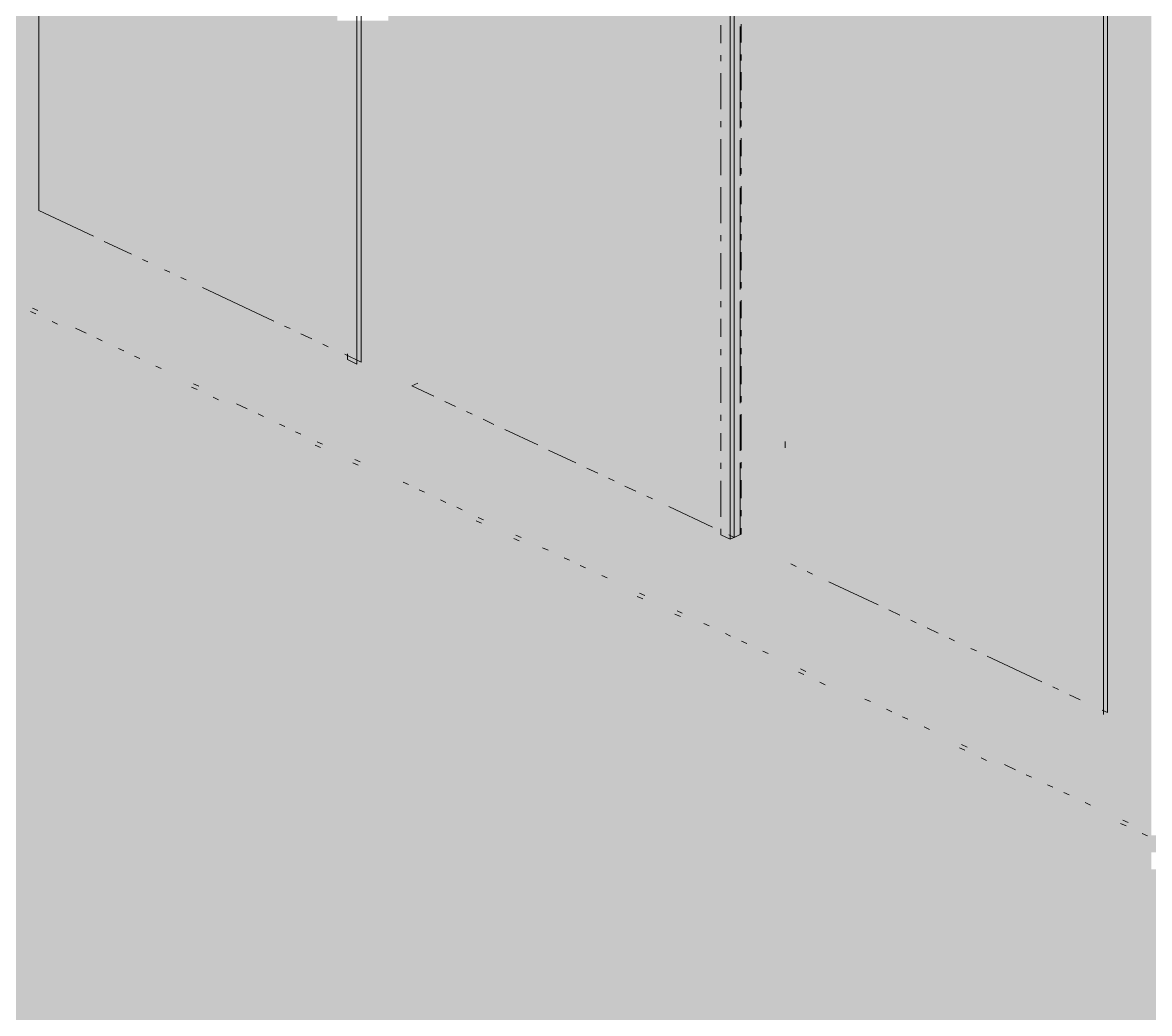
# Paper-space layout '03 3D Building and Roof' of a CAD drawing. Header units: millimetres. Extents: x 5 to 415, y 5 to 292.
# Drawn here: x 186.24 to 197.31, y 174.75 to 184.48 of the extents above; entities that cross this region are included whole.
import ezdxf

# ---------------------------------------------------------------- set-up
doc = ezdxf.new("R2010")
doc.units = ezdxf.units.MM
doc.layers.add('EXISTING', color=7, linetype='Continuous')
doc.layers.add('IMAGES', color=7, linetype='Continuous')

# ---------------------------------------------------------------- blocks, each defined once
blk = doc.blocks.new('SHEET_03')
at = {"layer": 'EXISTING', "color": 250, "lineweight": 9}
for p, q in [((186.397, 182.635), (186.397, 191.793)), ((189.522, 190.495), (189.522, 181.128)), ((189.564, 190.306), (189.564, 181.148)), ((193.189, 188.773), (193.189, 179.407)), ((193.231, 188.585), (193.231, 179.426)), ((196.857, 187.052), (196.857, 177.685)), ((196.898, 186.863), (196.898, 177.705)), ((193.098, 184.28), (193.098, 184.457)), ((193.289, 183.446), (193.289, 184.444)), ((193.298, 184.288), (193.298, 184.465)), ((193.098, 184.104), (193.098, 184.163)), ((193.298, 184.111), (193.298, 184.17)), ((193.098, 183.632), (193.098, 183.986)), ((193.298, 183.817), (193.298, 183.994)), ((193.298, 183.64), (193.298, 183.699)), ((193.098, 183.456), (193.098, 183.515)), ((193.298, 183.463), (193.298, 183.522)), ((193.098, 182.984), (193.098, 183.338)), ((193.289, 182.976), (193.289, 183.328)), ((193.298, 183.169), (193.298, 183.346)), ((193.298, 182.992), (193.298, 183.051)), ((193.098, 182.513), (193.098, 182.867)), ((193.289, 181.861), (193.289, 182.859)), ((193.298, 182.698), (193.298, 182.874)), ((186.934, 182.383), (186.397, 182.635)), ((193.298, 182.521), (193.298, 182.58)), ((193.098, 182.336), (193.098, 182.395)), ((193.298, 182.344), (193.298, 182.403)), ((187.309, 182.207), (187.041, 182.333)), ((187.47, 182.131), (187.417, 182.156)), ((193.098, 181.865), (193.098, 182.219)), ((193.298, 182.05), (193.298, 182.226)), ((187.685, 182.03), (187.631, 182.055)), ((187.846, 181.954), (187.792, 181.98)), ((193.298, 181.873), (193.298, 181.932)), ((188.705, 181.551), (188.007, 181.879)), ((193.098, 181.688), (193.098, 181.747)), ((193.289, 180.745), (193.289, 181.743)), ((193.298, 181.578), (193.298, 181.755)), ((186.369, 181.621), (186.316, 181.645)), ((186.387, 181.653), (186.334, 181.678)), ((186.58, 181.521), (186.527, 181.546)), ((188.866, 181.476), (188.812, 181.501)), ((193.098, 181.394), (193.098, 181.571)), ((186.862, 181.43), (186.757, 181.48)), ((187.02, 181.356), (186.968, 181.381)), ((189.081, 181.375), (188.973, 181.425)), ((193.298, 181.402), (193.298, 181.461)), ((187.232, 181.257), (187.179, 181.282)), ((189.242, 181.299), (189.188, 181.324)), ((193.098, 181.217), (193.098, 181.276)), ((193.298, 181.225), (193.298, 181.284)), ((187.39, 181.183), (187.337, 181.207)), ((189.564, 181.148), (189.403, 181.224)), ((189.431, 181.172), (189.431, 181.23)), ((189.522, 181.128), (189.431, 181.172)), ((187.601, 181.084), (187.548, 181.108)), ((193.098, 180.746), (193.098, 181.099)), ((193.298, 180.93), (193.298, 181.107)), ((187.97, 180.91), (187.918, 180.935)), ((190.064, 180.913), (190.122, 180.941)), ((187.952, 180.877), (187.899, 180.902)), ((190.279, 180.812), (190.064, 180.913)), ((188.163, 180.778), (188.11, 180.803)), ((188.445, 180.687), (188.34, 180.737)), ((190.493, 180.712), (190.386, 180.762)), ((193.298, 180.754), (193.298, 180.813)), ((188.604, 180.613), (188.551, 180.638)), ((190.654, 180.636), (190.601, 180.661)), ((193.098, 180.569), (193.098, 180.628)), ((193.289, 180.276), (193.289, 180.628)), ((193.298, 180.282), (193.298, 180.636)), ((188.815, 180.514), (188.762, 180.539)), ((190.869, 180.535), (190.762, 180.586)), ((188.973, 180.439), (188.92, 180.464)), ((191.299, 180.334), (190.977, 180.485)), ((193.098, 180.275), (193.098, 180.451)), ((189.165, 180.308), (189.113, 180.332)), ((189.184, 180.34), (189.132, 180.365)), ((191.674, 180.157), (191.406, 180.283)), ((193.731, 180.307), (193.731, 180.366)), ((189.535, 180.134), (189.482, 180.159)), ((189.554, 180.167), (189.501, 180.192)), ((193.098, 180.098), (193.098, 180.157)), ((193.289, 179.454), (193.289, 180.158)), ((193.298, 180.106), (193.298, 180.165)), ((191.889, 180.056), (191.782, 180.107)), ((190.029, 179.944), (189.976, 179.969)), ((192.05, 179.981), (191.996, 180.006)), ((193.098, 179.627), (193.098, 179.98)), ((193.298, 179.811), (193.298, 179.988)), ((190.187, 179.87), (190.134, 179.894)), ((192.265, 179.88), (192.157, 179.93)), ((192.426, 179.804), (192.372, 179.83)), ((190.398, 179.77), (190.345, 179.795)), ((190.557, 179.696), (190.504, 179.721)), ((193.016, 179.527), (192.587, 179.729)), ((190.768, 179.597), (190.715, 179.622)), ((193.298, 179.634), (193.298, 179.693)), ((190.748, 179.564), (190.696, 179.589)), ((193.098, 179.45), (193.098, 179.509)), ((193.298, 179.458), (193.298, 179.517)), ((191.118, 179.391), (191.065, 179.416)), ((191.137, 179.424), (191.084, 179.448)), ((193.189, 179.407), (193.098, 179.45)), ((193.231, 179.426), (193.177, 179.452)), ((193.298, 179.458), (193.189, 179.407)), ((193.289, 179.454), (193.231, 179.426)), ((191.401, 179.3), (191.348, 179.324)), ((191.612, 179.201), (191.559, 179.225)), ((193.839, 179.141), (193.785, 179.166)), ((191.77, 179.126), (191.718, 179.151)), ((191.981, 179.027), (191.929, 179.052)), ((194, 179.066), (193.946, 179.091)), ((194.644, 178.763), (194.161, 178.99)), ((192.331, 178.821), (192.278, 178.846)), ((192.351, 178.854), (192.298, 178.878)), ((192.701, 178.648), (192.648, 178.673)), ((192.72, 178.68), (192.668, 178.705)), ((194.858, 178.662), (194.751, 178.713)), ((195.019, 178.587), (194.966, 178.612)), ((192.984, 178.556), (192.931, 178.581)), ((195.234, 178.486), (195.127, 178.536)), ((193.195, 178.457), (193.143, 178.482)), ((193.354, 178.383), (193.301, 178.408)), ((195.395, 178.41), (195.342, 178.436)), ((193.565, 178.284), (193.512, 178.309)), ((195.61, 178.31), (195.556, 178.335)), ((196.254, 178.007), (195.717, 178.259)), ((193.914, 178.078), (193.861, 178.103)), ((193.934, 178.11), (193.881, 178.135)), ((194.125, 177.979), (194.073, 178.004)), ((196.415, 177.932), (196.361, 177.957)), ((194.568, 177.813), (194.515, 177.838)), ((196.63, 177.831), (196.523, 177.881)), ((194.779, 177.714), (194.726, 177.739)), ((196.898, 177.705), (196.845, 177.73)), ((194.937, 177.64), (194.884, 177.664)), ((195.148, 177.54), (195.095, 177.565)), ((195.518, 177.367), (195.465, 177.392)), ((195.497, 177.335), (195.444, 177.36)), ((195.708, 177.236), (195.655, 177.261)), ((195.993, 177.144), (195.887, 177.194)), ((196.151, 177.07), (196.098, 177.094)), ((196.362, 176.971), (196.309, 176.995)), ((196.52, 176.896), (196.468, 176.921)), ((196.731, 176.797), (196.679, 176.822)), ((197.08, 176.592), (197.027, 176.617)), ((197.101, 176.624), (197.048, 176.648)), ((197.291, 176.493), (197.238, 176.517))]:
    blk.add_line(p, q, dxfattribs=at)
at = {"layer": 'IMAGES', "color": 7}
for points in [[(186.165, 182.5), (186.331, 182.5), (186.165, 192.333), (186.331, 192.333)], [(186.331, 182.667), (189.331, 182.667), (186.331, 190.333), (189.331, 190.333)], [(189.997, 180.833), (190.164, 180.833), (189.997, 190), (190.164, 190)], [(193.33, 179.5), (193.497, 179.5), (193.33, 188.667), (193.497, 188.667)], [(190.164, 181), (192.997, 181), (190.164, 188.5), (192.997, 188.5)], [(192.997, 179.5), (193.33, 179.5), (192.997, 188.5), (193.33, 188.5)], [(193.497, 179), (193.663, 179), (193.497, 188.5), (193.663, 188.5)], [(193.663, 179.167), (193.83, 179.167), (193.663, 188.333), (193.83, 188.333)], [(193.83, 179.167), (196.663, 179.167), (193.83, 187), (196.663, 187)], [(196.996, 177.5), (197.163, 177.5), (196.996, 187), (197.163, 187)], [(197.163, 176.667), (197.329, 176.667), (197.163, 187), (197.329, 187)], [(196.663, 177.833), (196.829, 177.833), (196.663, 186.833), (196.829, 186.833)], [(196.829, 177.833), (196.996, 177.833), (196.829, 186.833), (196.996, 186.833)], [(189.831, 183.667), (189.997, 183.667), (189.831, 184.667), (189.997, 184.667)], [(189.331, 184.333), (189.664, 184.333), (189.331, 184.5), (189.664, 184.5)], [(189.664, 184.333), (189.831, 184.333), (189.664, 184.5), (189.831, 184.5)], [(189.331, 183.333), (189.497, 183.333), (189.331, 184.333), (189.497, 184.333)], [(189.497, 184.167), (189.664, 184.167), (189.497, 184.333), (189.664, 184.333)], [(189.664, 184.167), (189.831, 184.167), (189.664, 184.333), (189.831, 184.333)], [(189.497, 184), (189.664, 184), (189.497, 184.167), (189.664, 184.167)], [(189.664, 184), (189.831, 184), (189.664, 184.167), (189.831, 184.167)], [(189.497, 183.833), (189.664, 183.833), (189.497, 184), (189.664, 184)], [(189.664, 183.833), (189.831, 183.833), (189.664, 184), (189.831, 184)], [(189.497, 183.667), (189.664, 183.667), (189.497, 183.833), (189.664, 183.833)], [(189.664, 183.667), (189.831, 183.667), (189.664, 183.833), (189.831, 183.833)], [(189.497, 183.5), (189.664, 183.5), (189.497, 183.667), (189.664, 183.667)], [(189.664, 183.5), (189.997, 183.5), (189.664, 183.667), (189.997, 183.667)], [(189.497, 183.333), (189.664, 183.333), (189.497, 183.5), (189.664, 183.5)], [(189.664, 183.333), (189.831, 183.333), (189.664, 183.5), (189.831, 183.5)], [(189.831, 182.667), (189.997, 182.667), (189.831, 183.5), (189.997, 183.5)], [(189.331, 183.167), (189.664, 183.167), (189.331, 183.333), (189.664, 183.333)], [(189.664, 183.167), (189.831, 183.167), (189.664, 183.333), (189.831, 183.333)], [(189.331, 182.333), (189.497, 182.333), (189.331, 183.167), (189.497, 183.167)], [(189.497, 183), (189.664, 183), (189.497, 183.167), (189.664, 183.167)], [(189.664, 183), (189.831, 183), (189.664, 183.167), (189.831, 183.167)], [(189.497, 182.667), (189.664, 182.667), (189.497, 183), (189.664, 183)], [(189.664, 182.833), (189.831, 182.833), (189.664, 183), (189.831, 183)], [(189.664, 182.667), (189.831, 182.667), (189.664, 182.833), (189.831, 182.833)], [(186.331, 182.5), (186.498, 182.5), (186.331, 182.667), (186.498, 182.667)], [(186.498, 182.5), (186.665, 182.5), (186.498, 182.667), (186.665, 182.667)], [(186.665, 182.5), (189.331, 182.5), (186.665, 182.667), (189.331, 182.667)], [(189.497, 182.333), (189.664, 182.333), (189.497, 182.667), (189.664, 182.667)], [(189.664, 182.333), (189.997, 182.333), (189.664, 182.667), (189.997, 182.667)], [(185.331, 182.333), (186.331, 182.333), (185.331, 182.5), (186.331, 182.5)], [(186.331, 182.333), (186.498, 182.333), (186.331, 182.5), (186.498, 182.5)], [(186.498, 182.333), (186.665, 182.333), (186.498, 182.5), (186.665, 182.5)], [(186.665, 182.333), (186.831, 182.333), (186.665, 182.5), (186.831, 182.5)], [(186.831, 182.333), (186.998, 182.333), (186.831, 182.5), (186.998, 182.5)], [(186.998, 182.333), (189.331, 182.333), (186.998, 182.5), (189.331, 182.5)], [(185.831, 182.167), (186.331, 182.167), (185.831, 182.333), (186.331, 182.333)], [(186.331, 182.167), (186.831, 182.167), (186.331, 182.333), (186.831, 182.333)], [(186.831, 182.167), (186.998, 182.167), (186.831, 182.333), (186.998, 182.333)], [(186.998, 182.167), (187.164, 182.167), (186.998, 182.333), (187.164, 182.333)], [(187.164, 182.167), (189.331, 182.167), (187.164, 182.333), (189.331, 182.333)], [(189.331, 182.167), (189.664, 182.167), (189.331, 182.333), (189.664, 182.333)], [(189.664, 182.167), (189.831, 182.167), (189.664, 182.333), (189.831, 182.333)], [(189.831, 182.167), (189.997, 182.167), (189.831, 182.333), (189.997, 182.333)], [(186.165, 182), (186.831, 182), (186.165, 182.167), (186.831, 182.167)], [(186.831, 182), (187.164, 182), (186.831, 182.167), (187.164, 182.167)], [(187.164, 182), (187.331, 182), (187.164, 182.167), (187.331, 182.167)], [(187.331, 182), (187.498, 182), (187.331, 182.167), (187.498, 182.167)], [(187.498, 182), (189.331, 182), (187.498, 182.167), (189.331, 182.167)], [(189.331, 181.833), (189.497, 181.833), (189.331, 182.167), (189.497, 182.167)], [(189.497, 181.833), (189.664, 181.833), (189.497, 182.167), (189.664, 182.167)], [(189.664, 182), (189.997, 182), (189.664, 182.167), (189.997, 182.167)], [(186.165, 181.833), (186.331, 181.833), (186.165, 182), (186.331, 182)], [(186.331, 181.833), (187.164, 181.833), (186.331, 182), (187.164, 182)], [(187.164, 181.833), (187.664, 181.833), (187.164, 182), (187.664, 182)], [(187.664, 181.833), (187.831, 181.833), (187.664, 182), (187.831, 182)], [(187.831, 181.833), (189.331, 181.833), (187.831, 182), (189.331, 182)], [(189.664, 181.833), (189.831, 181.833), (189.664, 182), (189.831, 182)], [(189.831, 181), (189.997, 181), (189.831, 182), (189.997, 182)], [(185.831, 181.667), (186.331, 181.667), (185.831, 181.833), (186.331, 181.833)], [(186.331, 181.667), (186.498, 181.667), (186.331, 181.833), (186.498, 181.833)], [(186.498, 181.667), (186.665, 181.667), (186.498, 181.833), (186.665, 181.833)], [(186.665, 181.667), (187.498, 181.667), (186.665, 181.833), (187.498, 181.833)], [(187.498, 181.667), (187.831, 181.667), (187.498, 181.833), (187.831, 181.833)], [(187.831, 181.667), (187.998, 181.667), (187.831, 181.833), (187.998, 181.833)], [(187.998, 181.667), (188.164, 181.667), (187.998, 181.833), (188.164, 181.833)], [(188.164, 181.667), (188.331, 181.667), (188.164, 181.833), (188.331, 181.833)], [(188.331, 181.667), (188.498, 181.667), (188.331, 181.833), (188.498, 181.833)], [(188.498, 181.667), (189.331, 181.667), (188.498, 181.833), (189.331, 181.833)], [(189.331, 181.667), (189.664, 181.667), (189.331, 181.833), (189.664, 181.833)], [(189.664, 181.667), (189.831, 181.667), (189.664, 181.833), (189.831, 181.833)], [(186.165, 181.5), (186.665, 181.5), (186.165, 181.667), (186.665, 181.667)], [(186.665, 181.5), (186.831, 181.5), (186.665, 181.667), (186.831, 181.667)], [(186.831, 181.5), (186.998, 181.5), (186.831, 181.667), (186.998, 181.667)], [(186.998, 181.5), (187.164, 181.5), (186.998, 181.667), (187.164, 181.667)], [(187.164, 181.5), (187.831, 181.5), (187.164, 181.667), (187.831, 181.667)], [(187.831, 181.5), (188.164, 181.5), (187.831, 181.667), (188.164, 181.667)], [(188.164, 181.5), (188.331, 181.5), (188.164, 181.667), (188.331, 181.667)], [(188.331, 181.5), (188.498, 181.5), (188.331, 181.667), (188.498, 181.667)], [(188.498, 181.5), (188.664, 181.5), (188.498, 181.667), (188.664, 181.667)], [(188.664, 181.5), (188.831, 181.5), (188.664, 181.667), (188.831, 181.667)], [(188.831, 181.5), (189.331, 181.5), (188.831, 181.667), (189.331, 181.667)], [(189.331, 181.333), (189.497, 181.333), (189.331, 181.667), (189.497, 181.667)], [(189.497, 181.5), (189.664, 181.5), (189.497, 181.667), (189.664, 181.667)], [(189.664, 181.5), (189.831, 181.5), (189.664, 181.667), (189.831, 181.667)], [(186.165, 181.333), (186.331, 181.333), (186.165, 181.5), (186.331, 181.5)], [(186.331, 181.333), (186.498, 181.333), (186.331, 181.5), (186.498, 181.5)], [(186.498, 181.333), (186.998, 181.333), (186.498, 181.5), (186.998, 181.5)], [(186.998, 181.333), (187.164, 181.333), (186.998, 181.5), (187.164, 181.5)], [(187.164, 181.333), (187.498, 181.333), (187.164, 181.5), (187.498, 181.5)], [(187.498, 181.333), (188.164, 181.333), (187.498, 181.5), (188.164, 181.5)], [(188.164, 181.333), (188.498, 181.333), (188.164, 181.5), (188.498, 181.5)], [(188.498, 181.333), (188.664, 181.333), (188.498, 181.5), (188.664, 181.5)], [(188.664, 181.333), (188.831, 181.333), (188.664, 181.5), (188.831, 181.5)], [(188.831, 181.333), (188.997, 181.333), (188.831, 181.5), (188.997, 181.5)], [(188.997, 181.333), (189.164, 181.333), (188.997, 181.5), (189.164, 181.5)], [(189.164, 181.333), (189.331, 181.333), (189.164, 181.5), (189.331, 181.5)], [(189.497, 181.333), (189.664, 181.333), (189.497, 181.5), (189.664, 181.5)], [(189.664, 181.333), (189.831, 181.333), (189.664, 181.5), (189.831, 181.5)], [(131.175, 181.167), (186.498, 181.167), (131.175, 181.333), (186.498, 181.333)], [(186.498, 181.167), (186.831, 181.167), (186.498, 181.333), (186.831, 181.333)], [(186.831, 181.167), (186.998, 181.167), (186.831, 181.333), (186.998, 181.333)], [(186.998, 181.167), (187.331, 181.167), (186.998, 181.333), (187.331, 181.333)], [(187.331, 181.167), (187.498, 181.167), (187.331, 181.333), (187.498, 181.333)], [(187.498, 181.167), (187.831, 181.167), (187.498, 181.333), (187.831, 181.333)], [(187.831, 181.167), (188.498, 181.167), (187.831, 181.333), (188.498, 181.333)], [(188.498, 181.167), (188.831, 181.167), (188.498, 181.333), (188.831, 181.333)], [(188.831, 181.167), (188.997, 181.167), (188.831, 181.333), (188.997, 181.333)], [(188.997, 181.167), (189.164, 181.167), (188.997, 181.333), (189.164, 181.333)], [(189.164, 181.167), (189.497, 181.167), (189.164, 181.333), (189.497, 181.333)], [(189.497, 181.167), (189.664, 181.167), (189.497, 181.333), (189.664, 181.333)], [(189.664, 181.167), (189.831, 181.167), (189.664, 181.333), (189.831, 181.333)], [(131.342, 181), (186.998, 181), (131.342, 181.167), (186.998, 181.167)], [(186.998, 181), (187.164, 181), (186.998, 181.167), (187.164, 181.167)], [(187.164, 181), (187.331, 181), (187.164, 181.167), (187.331, 181.167)], [(187.331, 181), (187.664, 181), (187.331, 181.167), (187.664, 181.167)], [(187.664, 181), (187.831, 181), (187.664, 181.167), (187.831, 181.167)], [(187.831, 181), (187.998, 181), (187.831, 181.167), (187.998, 181.167)], [(187.998, 181), (188.164, 181), (187.998, 181.167), (188.164, 181.167)], [(188.164, 181), (188.831, 181), (188.164, 181.167), (188.831, 181.167)], [(188.831, 181), (189.331, 181), (188.831, 181.167), (189.331, 181.167)], [(189.331, 181), (189.497, 181), (189.331, 181.167), (189.497, 181.167)], [(189.497, 181), (189.664, 181), (189.497, 181.167), (189.664, 181.167)], [(189.664, 181), (189.831, 181), (189.664, 181.167), (189.831, 181.167)], [(131.675, 180.833), (187.331, 180.833), (131.675, 181), (187.331, 181)], [(187.331, 180.833), (187.498, 180.833), (187.331, 181), (187.498, 181)], [(187.498, 180.833), (187.664, 180.833), (187.498, 181), (187.664, 181)], [(187.664, 180.833), (187.998, 180.833), (187.664, 181), (187.998, 181)], [(187.998, 180.833), (188.164, 180.833), (187.998, 181), (188.164, 181)], [(188.164, 180.833), (188.498, 180.833), (188.164, 181), (188.498, 181)], [(188.498, 180.833), (189.331, 180.833), (188.498, 181), (189.331, 181)], [(189.331, 180.833), (189.497, 180.833), (189.331, 181), (189.497, 181)], [(189.497, 180.833), (189.664, 180.833), (189.497, 181), (189.664, 181)], [(189.664, 180.833), (189.997, 180.833), (189.664, 181), (189.997, 181)], [(190.164, 180.833), (190.331, 180.833), (190.164, 181), (190.331, 181)], [(190.331, 180.667), (192.997, 180.667), (190.331, 181), (192.997, 181)], [(132.175, 180.667), (187.664, 180.667), (132.175, 180.833), (187.664, 180.833)], [(187.664, 180.667), (187.831, 180.667), (187.664, 180.833), (187.831, 180.833)], [(187.831, 180.667), (187.998, 180.667), (187.831, 180.833), (187.998, 180.833)], [(187.998, 180.667), (188.498, 180.667), (187.998, 180.833), (188.498, 180.833)], [(188.498, 180.667), (188.664, 180.667), (188.498, 180.833), (188.664, 180.833)], [(188.664, 180.667), (188.997, 180.667), (188.664, 180.833), (188.997, 180.833)], [(188.997, 180.667), (189.497, 180.667), (188.997, 180.833), (189.497, 180.833)], [(189.497, 180.667), (189.664, 180.667), (189.497, 180.833), (189.664, 180.833)], [(189.664, 180.667), (189.831, 180.667), (189.664, 180.833), (189.831, 180.833)], [(189.831, 180.667), (189.997, 180.667), (189.831, 180.833), (189.997, 180.833)], [(189.997, 180.667), (190.164, 180.667), (189.997, 180.833), (190.164, 180.833)], [(190.164, 180.667), (190.331, 180.667), (190.164, 180.833), (190.331, 180.833)], [(132.508, 180.5), (187.831, 180.5), (132.508, 180.667), (187.831, 180.667)], [(187.831, 180.5), (187.998, 180.5), (187.831, 180.667), (187.998, 180.667)], [(187.998, 180.5), (188.164, 180.5), (187.998, 180.667), (188.164, 180.667)], [(188.164, 180.5), (188.331, 180.5), (188.164, 180.667), (188.331, 180.667)], [(188.331, 180.5), (188.831, 180.5), (188.331, 180.667), (188.831, 180.667)], [(188.831, 180.5), (188.997, 180.5), (188.831, 180.667), (188.997, 180.667)], [(188.997, 180.5), (189.331, 180.5), (188.997, 180.667), (189.331, 180.667)], [(189.331, 180.5), (189.997, 180.5), (189.331, 180.667), (189.997, 180.667)], [(189.997, 180.5), (190.331, 180.5), (189.997, 180.667), (190.331, 180.667)], [(190.331, 180.5), (190.497, 180.5), (190.331, 180.667), (190.497, 180.667)], [(190.497, 180.5), (190.664, 180.5), (190.497, 180.667), (190.664, 180.667)], [(190.664, 180.5), (192.997, 180.5), (190.664, 180.667), (192.997, 180.667)], [(132.841, 180.333), (188.331, 180.333), (132.841, 180.5), (188.331, 180.5)], [(188.331, 180.333), (188.498, 180.333), (188.331, 180.5), (188.498, 180.5)], [(188.498, 180.333), (188.664, 180.333), (188.498, 180.5), (188.664, 180.5)], [(188.664, 180.333), (189.164, 180.333), (188.664, 180.5), (189.164, 180.5)], [(189.164, 180.333), (189.331, 180.333), (189.164, 180.5), (189.331, 180.5)], [(189.331, 180.333), (189.664, 180.333), (189.331, 180.5), (189.664, 180.5)], [(189.664, 180.333), (190.331, 180.333), (189.664, 180.5), (190.331, 180.5)], [(190.331, 180.333), (190.664, 180.333), (190.331, 180.5), (190.664, 180.5)], [(190.664, 180.333), (190.83, 180.333), (190.664, 180.5), (190.83, 180.5)], [(190.83, 180.333), (190.997, 180.333), (190.83, 180.5), (190.997, 180.5)], [(190.997, 180.333), (191.164, 180.333), (190.997, 180.5), (191.164, 180.5)], [(191.164, 180.333), (191.33, 180.333), (191.164, 180.5), (191.33, 180.5)], [(191.33, 180.333), (192.997, 180.333), (191.33, 180.5), (192.997, 180.5)], [(133.175, 180.167), (188.664, 180.167), (133.175, 180.333), (188.664, 180.333)], [(188.664, 180.167), (188.831, 180.167), (188.664, 180.333), (188.831, 180.333)], [(188.831, 180.167), (188.997, 180.167), (188.831, 180.333), (188.997, 180.333)], [(188.997, 180.167), (189.497, 180.167), (188.997, 180.333), (189.497, 180.333)], [(189.497, 180.167), (189.664, 180.167), (189.497, 180.333), (189.664, 180.333)], [(189.664, 180.167), (189.831, 180.167), (189.664, 180.333), (189.831, 180.333)], [(189.831, 180.167), (190.664, 180.167), (189.831, 180.333), (190.664, 180.333)], [(190.664, 180.167), (191.164, 180.167), (190.664, 180.333), (191.164, 180.333)], [(191.164, 180.167), (191.33, 180.167), (191.164, 180.333), (191.33, 180.333)], [(191.33, 180.167), (191.497, 180.167), (191.33, 180.333), (191.497, 180.333)], [(191.497, 180.167), (191.664, 180.167), (191.497, 180.333), (191.664, 180.333)], [(191.664, 180.167), (192.997, 180.167), (191.664, 180.333), (192.997, 180.333)], [(133.674, 180), (188.997, 180), (133.674, 180.167), (188.997, 180.167)], [(188.997, 180), (189.331, 180), (188.997, 180.167), (189.331, 180.167)], [(189.331, 180), (189.497, 180), (189.331, 180.167), (189.497, 180.167)], [(189.497, 180), (189.664, 180), (189.497, 180.167), (189.664, 180.167)], [(189.664, 180), (190.164, 180), (189.664, 180.167), (190.164, 180.167)], [(190.164, 180), (190.331, 180), (190.164, 180.167), (190.331, 180.167)], [(190.331, 180), (191.164, 180), (190.331, 180.167), (191.164, 180.167)], [(191.164, 180), (191.33, 180), (191.164, 180.167), (191.33, 180.167)], [(191.33, 180), (191.497, 180), (191.33, 180.167), (191.497, 180.167)], [(191.497, 180), (191.664, 180), (191.497, 180.167), (191.664, 180.167)], [(191.664, 180), (191.83, 180), (191.664, 180.167), (191.83, 180.167)], [(191.83, 180), (191.997, 180), (191.83, 180.167), (191.997, 180.167)], [(191.997, 180), (192.997, 180), (191.997, 180.167), (192.997, 180.167)], [(134.008, 179.833), (189.331, 179.833), (134.008, 180), (189.331, 180)], [(189.331, 179.833), (189.497, 179.833), (189.331, 180), (189.497, 180)], [(189.497, 179.833), (189.664, 179.833), (189.497, 180), (189.664, 180)], [(189.664, 179.833), (189.831, 179.833), (189.664, 180), (189.831, 180)], [(189.831, 179.833), (189.997, 179.833), (189.831, 180), (189.997, 180)], [(189.997, 179.833), (190.164, 179.833), (189.997, 180), (190.164, 180)], [(190.164, 179.833), (190.331, 179.833), (190.164, 180), (190.331, 180)], [(190.331, 179.833), (190.664, 179.833), (190.331, 180), (190.664, 180)], [(190.664, 179.833), (191.33, 179.833), (190.664, 180), (191.33, 180)], [(191.33, 179.833), (191.664, 179.833), (191.33, 180), (191.664, 180)], [(191.664, 179.833), (191.83, 179.833), (191.664, 180), (191.83, 180)], [(191.83, 179.833), (191.997, 179.833), (191.83, 180), (191.997, 180)], [(191.997, 179.833), (192.164, 179.833), (191.997, 180), (192.164, 180)], [(192.164, 179.833), (192.33, 179.833), (192.164, 180), (192.33, 180)], [(192.33, 179.833), (192.997, 179.833), (192.33, 180), (192.997, 180)], [(134.341, 179.667), (190.164, 179.667), (134.341, 179.833), (190.164, 179.833)], [(190.164, 179.667), (190.497, 179.667), (190.164, 179.833), (190.497, 179.833)], [(190.497, 179.667), (190.664, 179.667), (190.497, 179.833), (190.664, 179.833)], [(190.664, 179.667), (190.997, 179.667), (190.664, 179.833), (190.997, 179.833)], [(190.997, 179.667), (191.664, 179.667), (190.997, 179.833), (191.664, 179.833)], [(191.664, 179.667), (191.997, 179.667), (191.664, 179.833), (191.997, 179.833)], [(191.997, 179.667), (192.164, 179.667), (191.997, 179.833), (192.164, 179.833)], [(192.164, 179.667), (192.33, 179.667), (192.164, 179.833), (192.33, 179.833)], [(192.33, 179.667), (192.497, 179.667), (192.33, 179.833), (192.497, 179.833)], [(192.497, 179.667), (192.663, 179.667), (192.497, 179.833), (192.663, 179.833)], [(192.663, 179.667), (192.83, 179.667), (192.663, 179.833), (192.83, 179.833)], [(192.83, 179.5), (192.997, 179.5), (192.83, 179.833), (192.997, 179.833)], [(134.674, 179.5), (190.164, 179.5), (134.674, 179.667), (190.164, 179.667)], [(190.164, 179.5), (190.331, 179.5), (190.164, 179.667), (190.331, 179.667)], [(190.331, 179.5), (190.497, 179.5), (190.331, 179.667), (190.497, 179.667)], [(190.497, 179.5), (190.83, 179.5), (190.497, 179.667), (190.83, 179.667)], [(190.83, 179.5), (190.997, 179.5), (190.83, 179.667), (190.997, 179.667)], [(190.997, 179.5), (191.164, 179.5), (190.997, 179.667), (191.164, 179.667)], [(191.164, 179.5), (191.497, 179.5), (191.164, 179.667), (191.497, 179.667)], [(191.497, 179.5), (191.997, 179.5), (191.497, 179.667), (191.997, 179.667)], [(191.997, 179.5), (192.497, 179.5), (191.997, 179.667), (192.497, 179.667)], [(192.497, 179.5), (192.663, 179.5), (192.497, 179.667), (192.663, 179.667)], [(192.663, 179.5), (192.83, 179.5), (192.663, 179.667), (192.83, 179.667)], [(135.008, 179.333), (190.497, 179.333), (135.008, 179.5), (190.497, 179.5)], [(190.497, 179.333), (190.664, 179.333), (190.497, 179.5), (190.664, 179.5)], [(190.664, 179.333), (190.83, 179.333), (190.664, 179.5), (190.83, 179.5)], [(190.83, 179.333), (191.164, 179.333), (190.83, 179.5), (191.164, 179.5)], [(191.164, 179.333), (191.33, 179.333), (191.164, 179.5), (191.33, 179.5)], [(191.33, 179.333), (191.497, 179.333), (191.33, 179.5), (191.497, 179.5)], [(191.497, 179.333), (191.83, 179.333), (191.497, 179.5), (191.83, 179.5)], [(191.83, 179.333), (192.497, 179.333), (191.83, 179.5), (192.497, 179.5)], [(192.497, 179.333), (192.83, 179.333), (192.497, 179.5), (192.83, 179.5)], [(192.83, 179.333), (192.997, 179.333), (192.83, 179.5), (192.997, 179.5)], [(192.997, 179.333), (193.163, 179.333), (192.997, 179.5), (193.163, 179.5)], [(193.163, 179.333), (193.33, 179.333), (193.163, 179.5), (193.33, 179.5)], [(193.33, 179.333), (193.497, 179.333), (193.33, 179.5), (193.497, 179.5)], [(135.341, 179.167), (190.83, 179.167), (135.341, 179.333), (190.83, 179.333)], [(190.83, 179.167), (190.997, 179.167), (190.83, 179.333), (190.997, 179.333)], [(190.997, 179.167), (191.164, 179.167), (190.997, 179.333), (191.164, 179.333)], [(191.164, 179), (191.33, 179), (191.164, 179.333), (191.33, 179.333)], [(191.33, 179.167), (191.664, 179.167), (191.33, 179.333), (191.664, 179.333)], [(191.664, 179.167), (191.83, 179.167), (191.664, 179.333), (191.83, 179.333)], [(191.83, 179.167), (192.164, 179.167), (191.83, 179.333), (192.164, 179.333)], [(192.164, 179.167), (192.83, 179.167), (192.164, 179.333), (192.83, 179.333)], [(192.83, 179.167), (192.997, 179.167), (192.83, 179.333), (192.997, 179.333)], [(192.997, 179.167), (193.163, 179.167), (192.997, 179.333), (193.163, 179.333)], [(193.163, 179.167), (193.33, 179.167), (193.163, 179.333), (193.33, 179.333)], [(193.33, 179.167), (193.497, 179.167), (193.33, 179.333), (193.497, 179.333)], [(135.674, 179), (190.997, 179), (135.674, 179.167), (190.997, 179.167)], [(190.997, 179), (191.164, 179), (190.997, 179.167), (191.164, 179.167)], [(191.33, 179), (191.497, 179), (191.33, 179.167), (191.497, 179.167)], [(191.497, 179), (191.997, 179), (191.497, 179.167), (191.997, 179.167)], [(191.997, 179), (192.164, 179), (191.997, 179.167), (192.164, 179.167)], [(192.164, 179), (192.497, 179), (192.164, 179.167), (192.497, 179.167)], [(192.497, 179), (192.997, 179), (192.497, 179.167), (192.997, 179.167)], [(192.997, 179), (193.33, 179), (192.997, 179.167), (193.33, 179.167)], [(193.33, 179), (193.497, 179), (193.33, 179.167), (193.497, 179.167)], [(193.663, 179), (193.83, 179), (193.663, 179.167), (193.83, 179.167)], [(193.83, 179), (193.997, 179), (193.83, 179.167), (193.997, 179.167)], [(193.997, 179), (194.163, 179), (193.997, 179.167), (194.163, 179.167)], [(194.163, 179), (196.663, 179), (194.163, 179.167), (196.663, 179.167)], [(136.007, 178.833), (191.497, 178.833), (136.007, 179), (191.497, 179)], [(191.497, 178.833), (191.664, 178.833), (191.497, 179), (191.664, 179)], [(191.664, 178.833), (191.83, 178.833), (191.664, 179), (191.83, 179)], [(191.83, 178.833), (192.33, 178.833), (191.83, 179), (192.33, 179)], [(192.33, 178.833), (192.497, 178.833), (192.33, 179), (192.497, 179)], [(192.497, 178.833), (192.83, 178.833), (192.497, 179), (192.83, 179)], [(192.83, 178.833), (193.663, 178.833), (192.83, 179), (193.663, 179)], [(193.663, 178.833), (193.83, 178.833), (193.663, 179), (193.83, 179)], [(193.83, 178.833), (193.997, 178.833), (193.83, 179), (193.997, 179)], [(193.997, 178.833), (194.163, 178.833), (193.997, 179), (194.163, 179)], [(194.163, 178.833), (194.33, 178.833), (194.163, 179), (194.33, 179)], [(194.33, 178.833), (194.496, 178.833), (194.33, 179), (194.496, 179)], [(194.496, 178.833), (196.663, 178.833), (194.496, 179), (196.663, 179)], [(136.507, 178.667), (191.83, 178.667), (136.507, 178.833), (191.83, 178.833)], [(191.83, 178.667), (192.164, 178.667), (191.83, 178.833), (192.164, 178.833)], [(192.164, 178.667), (192.33, 178.667), (192.164, 178.833), (192.33, 178.833)], [(192.33, 178.667), (192.663, 178.667), (192.33, 178.833), (192.663, 178.833)], [(192.663, 178.667), (192.83, 178.667), (192.663, 178.833), (192.83, 178.833)], [(192.83, 178.667), (193.163, 178.667), (192.83, 178.833), (193.163, 178.833)], [(193.163, 178.667), (193.83, 178.667), (193.163, 178.833), (193.83, 178.833)], [(193.83, 178.667), (194.33, 178.667), (193.83, 178.833), (194.33, 178.833)], [(194.33, 178.667), (194.496, 178.667), (194.33, 178.833), (194.496, 178.833)], [(194.496, 178.667), (194.663, 178.667), (194.496, 178.833), (194.663, 178.833)], [(194.663, 178.667), (194.83, 178.667), (194.663, 178.833), (194.83, 178.833)], [(194.83, 178.667), (196.663, 178.667), (194.83, 178.833), (196.663, 178.833)], [(136.841, 178.5), (192.164, 178.5), (136.841, 178.667), (192.164, 178.667)], [(192.164, 178.5), (192.497, 178.5), (192.164, 178.667), (192.497, 178.667)], [(192.497, 178.5), (192.663, 178.5), (192.497, 178.667), (192.663, 178.667)], [(192.663, 178.5), (192.83, 178.5), (192.663, 178.667), (192.83, 178.667)], [(192.83, 178.5), (192.997, 178.5), (192.83, 178.667), (192.997, 178.667)], [(192.997, 178.5), (193.163, 178.5), (192.997, 178.667), (193.163, 178.667)], [(193.163, 178.5), (193.33, 178.5), (193.163, 178.667), (193.33, 178.667)], [(193.33, 178.5), (193.497, 178.5), (193.33, 178.667), (193.497, 178.667)], [(193.497, 178.5), (194.33, 178.5), (193.497, 178.667), (194.33, 178.667)], [(194.33, 178.5), (194.663, 178.5), (194.33, 178.667), (194.663, 178.667)], [(194.663, 178.5), (194.83, 178.5), (194.663, 178.667), (194.83, 178.667)], [(194.83, 178.5), (194.996, 178.5), (194.83, 178.667), (194.996, 178.667)], [(194.996, 178.5), (195.163, 178.5), (194.996, 178.667), (195.163, 178.667)], [(195.163, 178.5), (196.663, 178.5), (195.163, 178.667), (196.663, 178.667)], [(137.174, 178.333), (192.663, 178.333), (137.174, 178.5), (192.663, 178.5)], [(192.663, 178.333), (192.83, 178.333), (192.663, 178.5), (192.83, 178.5)], [(192.83, 178.333), (192.997, 178.333), (192.83, 178.5), (192.997, 178.5)], [(192.997, 178.333), (193.33, 178.333), (192.997, 178.5), (193.33, 178.5)], [(193.33, 178.333), (193.497, 178.333), (193.33, 178.5), (193.497, 178.5)], [(193.497, 178.333), (193.83, 178.333), (193.497, 178.5), (193.83, 178.5)], [(193.83, 178.333), (194.663, 178.333), (193.83, 178.5), (194.663, 178.5)], [(194.663, 178.333), (194.996, 178.333), (194.663, 178.5), (194.996, 178.5)], [(194.996, 178.333), (195.163, 178.333), (194.996, 178.5), (195.163, 178.5)], [(195.163, 178.333), (195.33, 178.333), (195.163, 178.5), (195.33, 178.5)], [(195.33, 178.333), (195.496, 178.333), (195.33, 178.5), (195.496, 178.5)], [(195.496, 178.333), (196.663, 178.333), (195.496, 178.5), (196.663, 178.5)], [(137.507, 178.167), (192.997, 178.167), (137.507, 178.333), (192.997, 178.333)], [(192.997, 178.167), (193.163, 178.167), (192.997, 178.333), (193.163, 178.333)], [(193.163, 178.167), (193.33, 178.167), (193.163, 178.333), (193.33, 178.333)], [(193.33, 178.167), (193.663, 178.167), (193.33, 178.333), (193.663, 178.333)], [(193.663, 178.167), (193.83, 178.167), (193.663, 178.333), (193.83, 178.333)], [(193.83, 178.167), (193.997, 178.167), (193.83, 178.333), (193.997, 178.333)], [(193.997, 178.167), (194.33, 178.167), (193.997, 178.333), (194.33, 178.333)], [(194.33, 178.167), (194.83, 178.167), (194.33, 178.333), (194.83, 178.333)], [(194.83, 178.167), (195.33, 178.167), (194.83, 178.333), (195.33, 178.333)], [(195.33, 178.167), (195.496, 178.167), (195.33, 178.333), (195.496, 178.333)], [(195.496, 178.167), (195.663, 178.167), (195.496, 178.333), (195.663, 178.333)], [(195.663, 178.167), (195.83, 178.167), (195.663, 178.333), (195.83, 178.333)], [(195.83, 178.167), (195.996, 178.167), (195.83, 178.333), (195.996, 178.333)], [(195.996, 178.167), (196.663, 178.167), (195.996, 178.333), (196.663, 178.333)], [(137.84, 178), (193.33, 178), (137.84, 178.167), (193.33, 178.167)], [(193.33, 178), (193.663, 178), (193.33, 178.167), (193.663, 178.167)], [(193.663, 178), (193.997, 178), (193.663, 178.167), (193.997, 178.167)], [(193.997, 178), (194.163, 178), (193.997, 178.167), (194.163, 178.167)], [(194.163, 178), (194.33, 178), (194.163, 178.167), (194.33, 178.167)], [(194.33, 178), (194.663, 178), (194.33, 178.167), (194.663, 178.167)], [(194.663, 178), (195.163, 178), (194.663, 178.167), (195.163, 178.167)], [(195.163, 178), (195.663, 178), (195.163, 178.167), (195.663, 178.167)], [(195.663, 178), (195.83, 178), (195.663, 178.167), (195.83, 178.167)], [(195.83, 178), (195.996, 178), (195.83, 178.167), (195.996, 178.167)], [(195.996, 178), (196.163, 178), (195.996, 178.167), (196.163, 178.167)], [(196.163, 178), (196.329, 178), (196.163, 178.167), (196.329, 178.167)], [(196.329, 177.833), (196.663, 177.833), (196.329, 178.167), (196.663, 178.167)], [(138.174, 177.833), (193.663, 177.833), (138.174, 178), (193.663, 178)], [(193.663, 177.833), (193.83, 177.833), (193.663, 178), (193.83, 178)], [(193.83, 177.833), (193.997, 177.833), (193.83, 178), (193.997, 178)], [(193.997, 177.833), (194.33, 177.833), (193.997, 178), (194.33, 178)], [(194.33, 177.833), (194.496, 177.833), (194.33, 178), (194.496, 178)], [(194.496, 177.833), (194.663, 177.833), (194.496, 178), (194.663, 178)], [(194.663, 177.833), (194.996, 177.833), (194.663, 178), (194.996, 178)], [(194.996, 177.833), (195.663, 177.833), (194.996, 178), (195.663, 178)], [(195.663, 177.833), (195.996, 177.833), (195.663, 178), (195.996, 178)], [(195.996, 177.833), (196.163, 177.833), (195.996, 178), (196.163, 178)], [(196.163, 177.833), (196.329, 177.833), (196.163, 178), (196.329, 178)], [(138.507, 177.667), (193.997, 177.667), (138.507, 177.833), (193.997, 177.833)], [(193.997, 177.667), (194.163, 177.667), (193.997, 177.833), (194.163, 177.833)], [(194.163, 177.667), (194.33, 177.667), (194.163, 177.833), (194.33, 177.833)], [(194.33, 177.667), (194.496, 177.667), (194.33, 177.833), (194.496, 177.833)], [(194.496, 177.667), (194.83, 177.667), (194.496, 177.833), (194.83, 177.833)], [(194.83, 177.667), (194.996, 177.667), (194.83, 177.833), (194.996, 177.833)], [(194.996, 177.667), (195.33, 177.667), (194.996, 177.833), (195.33, 177.833)], [(195.33, 177.667), (195.996, 177.667), (195.33, 177.833), (195.996, 177.833)], [(195.996, 177.667), (196.329, 177.667), (195.996, 177.833), (196.329, 177.833)], [(196.329, 177.667), (196.496, 177.667), (196.329, 177.833), (196.496, 177.833)], [(196.496, 177.667), (196.663, 177.667), (196.496, 177.833), (196.663, 177.833)], [(196.663, 177.667), (196.996, 177.667), (196.663, 177.833), (196.996, 177.833)], [(138.84, 177.5), (194.496, 177.5), (138.84, 177.667), (194.496, 177.667)], [(194.496, 177.5), (194.663, 177.5), (194.496, 177.667), (194.663, 177.667)], [(194.663, 177.5), (194.83, 177.5), (194.663, 177.667), (194.83, 177.667)], [(194.83, 177.5), (195.163, 177.5), (194.83, 177.667), (195.163, 177.667)], [(195.163, 177.5), (195.33, 177.5), (195.163, 177.667), (195.33, 177.667)], [(195.33, 177.5), (195.663, 177.5), (195.33, 177.667), (195.663, 177.667)], [(195.663, 177.5), (196.329, 177.5), (195.663, 177.667), (196.329, 177.667)], [(196.329, 177.5), (196.663, 177.5), (196.329, 177.667), (196.663, 177.667)], [(196.663, 177.5), (196.829, 177.5), (196.663, 177.667), (196.829, 177.667)], [(196.829, 177.5), (196.996, 177.5), (196.829, 177.667), (196.996, 177.667)], [(139.34, 177.333), (194.663, 177.333), (139.34, 177.5), (194.663, 177.5)], [(194.663, 177.333), (194.83, 177.333), (194.663, 177.5), (194.83, 177.5)], [(194.83, 177.333), (194.996, 177.333), (194.83, 177.5), (194.996, 177.5)], [(194.996, 177.333), (195.163, 177.333), (194.996, 177.5), (195.163, 177.5)], [(195.163, 177.333), (195.496, 177.333), (195.163, 177.5), (195.496, 177.5)], [(195.496, 177.333), (195.663, 177.333), (195.496, 177.5), (195.663, 177.5)], [(195.663, 177.333), (196.163, 177.333), (195.663, 177.5), (196.163, 177.5)], [(196.163, 177.333), (196.663, 177.333), (196.163, 177.5), (196.663, 177.5)], [(196.663, 177.333), (196.996, 177.333), (196.663, 177.5), (196.996, 177.5)], [(196.996, 177.333), (197.163, 177.333), (196.996, 177.5), (197.163, 177.5)], [(139.673, 177.167), (194.996, 177.167), (139.673, 177.333), (194.996, 177.333)], [(194.996, 177.167), (195.33, 177.167), (194.996, 177.333), (195.33, 177.333)], [(195.33, 177.167), (195.496, 177.167), (195.33, 177.333), (195.496, 177.333)], [(195.496, 177.167), (195.83, 177.167), (195.496, 177.333), (195.83, 177.333)], [(195.83, 177.167), (195.996, 177.167), (195.83, 177.333), (195.996, 177.333)], [(195.996, 177.167), (196.163, 177.167), (195.996, 177.333), (196.163, 177.333)], [(196.163, 177.167), (196.329, 177.167), (196.163, 177.333), (196.329, 177.333)], [(196.329, 177.167), (197.163, 177.167), (196.329, 177.333), (197.163, 177.333)], [(140.007, 177), (195.33, 177), (140.007, 177.167), (195.33, 177.167)], [(195.33, 177), (195.663, 177), (195.33, 177.167), (195.663, 177.167)], [(195.663, 177), (195.83, 177), (195.663, 177.167), (195.83, 177.167)], [(195.83, 177), (195.996, 177), (195.83, 177.167), (195.996, 177.167)], [(195.996, 177), (196.163, 177), (195.996, 177.167), (196.163, 177.167)], [(196.163, 177), (196.329, 177), (196.163, 177.167), (196.329, 177.167)], [(196.329, 177), (196.496, 177), (196.329, 177.167), (196.496, 177.167)], [(196.496, 177), (196.663, 177), (196.496, 177.167), (196.663, 177.167)], [(196.663, 177), (197.163, 177), (196.663, 177.167), (197.163, 177.167)], [(140.34, 176.833), (195.83, 176.833), (140.34, 177), (195.83, 177)], [(195.83, 176.833), (195.996, 176.833), (195.83, 177), (195.996, 177)], [(195.996, 176.833), (196.163, 176.833), (195.996, 177), (196.163, 177)], [(196.163, 176.833), (196.496, 176.833), (196.163, 177), (196.496, 177)], [(196.496, 176.833), (196.663, 176.833), (196.496, 177), (196.663, 177)], [(196.663, 176.833), (196.829, 176.833), (196.663, 177), (196.829, 177)], [(196.829, 176.833), (196.996, 176.833), (196.829, 177), (196.996, 177)], [(196.996, 176.833), (197.163, 176.833), (196.996, 177), (197.163, 177)], [(140.673, 176.667), (196.163, 176.667), (140.673, 176.833), (196.163, 176.833)], [(196.163, 176.667), (196.329, 176.667), (196.163, 176.833), (196.329, 176.833)], [(196.329, 176.667), (196.496, 176.667), (196.329, 176.833), (196.496, 176.833)], [(196.496, 176.667), (196.829, 176.667), (196.496, 176.833), (196.829, 176.833)], [(196.829, 176.667), (196.996, 176.667), (196.829, 176.833), (196.996, 176.833)], [(196.996, 176.667), (197.163, 176.667), (196.996, 176.833), (197.163, 176.833)], [(141.173, 176.5), (196.496, 176.5), (141.173, 176.667), (196.496, 176.667)], [(196.496, 176.5), (196.829, 176.5), (196.496, 176.667), (196.829, 176.667)], [(196.829, 176.5), (197.163, 176.5), (196.829, 176.667), (197.163, 176.667)], [(197.163, 176.5), (197.329, 176.5), (197.163, 176.667), (197.329, 176.667)], [(141.34, 176.333), (196.829, 176.333), (141.34, 176.5), (196.829, 176.5)], [(196.829, 176.333), (196.996, 176.333), (196.829, 176.5), (196.996, 176.5)], [(196.996, 176.333), (197.163, 176.333), (196.996, 176.5), (197.163, 176.5)], [(197.163, 176.333), (197.496, 176.333), (197.163, 176.5), (197.496, 176.5)], [(141.84, 176.167), (197.163, 176.167), (141.84, 176.333), (197.163, 176.333)], [(197.163, 176.167), (197.329, 176.167), (197.163, 176.333), (197.329, 176.333)], [(142.006, 176), (197.496, 176), (142.006, 176.167), (197.496, 176.167)], [(142.506, 175.833), (197.829, 175.833), (142.506, 176), (197.829, 176)], [(142.839, 175.667), (198.162, 175.667), (142.839, 175.833), (198.162, 175.833)], [(143.173, 175.5), (198.496, 175.5), (143.173, 175.667), (198.496, 175.667)], [(143.506, 175.333), (198.996, 175.333), (143.506, 175.5), (198.996, 175.5)], [(143.839, 175.167), (199.329, 175.167), (143.839, 175.333), (199.329, 175.333)], [(144.339, 175), (199.662, 175), (144.339, 175.167), (199.662, 175.167)], [(144.672, 174.833), (199.995, 174.833), (144.672, 175), (199.995, 175)], [(144.839, 174.667), (200.329, 174.667), (144.839, 174.833), (200.329, 174.833)]]:
    blk.add_solid(points, dxfattribs=at)

psp = doc.layouts.new('03 3D Building and Roof')

# ---------------------------------------------------------------- block references
psp.add_blockref('SHEET_03', (0, 0))

doc.saveas('drawing.dxf')
